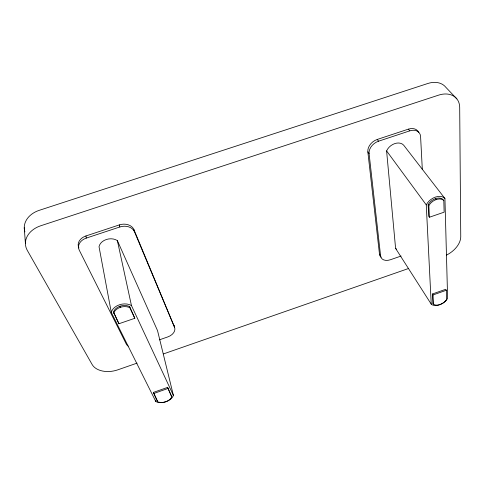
<?xml version="1.0" encoding="UTF-8"?>
<svg xmlns="http://www.w3.org/2000/svg" width="485" height="485" viewBox="0 0 485 485"><rect width="100%" height="100%" fill="white"/><g stroke="black" fill="none" stroke-linecap="round" stroke-linejoin="round"><path stroke-width="0.73" d="M113.52 312.14L113.854 311.176A9.949 6.984 -12 0 1 128.592 306.144L129.634 306.641L134.824 318.293L118.928 323.744L113.52 312.14L118.928 323.744M113.739 313.292L114.078 312.328A9.967 6.984 -12 0 1 128.834 307.284L129.877 307.781L134.824 318.293M171.763 396.809L171.423 397.585A8.766 5.474 -15.4 0 1 158.589 402.126L157.704 401.786L153.357 392.413L167.592 387.394L171.763 396.809L167.592 387.394M428.164 204.706L428.77 203.676A9.591 6.463 -35.5 0 1 442.423 199.02L443.805 200.535L444.133 212.181L429.401 217.231L428.716 216.292L428.164 204.706L428.855 205.646L429.401 217.231M428.855 205.646L429.467 204.615A9.609 6.463 -35.4 0 1 443.138 199.947L443.805 200.535M432.414 293.989L445.709 289.296L446.352 290.248L446.612 299.506L446.067 300.336A8.433 5.141 -31.1 0 1 434.063 304.58L432.85 303.204L432.414 293.989L433.038 294.947L433.469 304.162M153.612 393.547L167.865 388.515M433.038 294.947L446.352 290.248M137.061 363.126L117.77 369.843A20.522 13.58 -11.9 0 1 92.12 364.484L27.33 250.442A24.408 18.4 -4.1 0 1 40.873 225.719L438.537 95.163A23.274 16.745 -41.8 0 1 459.695 107.458L460.75 236.638A19.552 12.628 -33.7 0 1 446.333 255.152M163.487 353.911L408.503 268.52M159.298 339.864L167.701 336.948A10.215 6.984 -15.1 0 0 174.539 327.248L133.951 229.666A11.628 8.985 -10.6 0 0 119.34 224.901L85.948 235.959A11.792 8.96 -7.7 0 0 78.903 247.962M401.089 256.044L390.431 259.736A9.9 6.638 -31.1 0 1 380.61 255.989L379.488 254.14L367.848 151.908A11.294 8.427 -37 0 1 377.251 139.456L408.382 129.143A11.355 8.287 -39.1 0 1 418.719 132.617M128.185 346.108A10.318 6.984 -13.2 0 1 126.233 343.95L79.237 250.114A11.834 8.966 -7.8 0 1 86.306 238.093L119.813 226.98A11.664 8.991 -10.7 0 1 134.466 231.739L174.539 327.248M380.61 255.989L369.091 153.678A11.331 8.433 -36.9 0 1 378.536 141.202L409.758 130.853A11.391 8.293 -39 0 1 420.586 136.546L422.326 169.623M432.85 303.204L433.451 303.622M456.84 98.879L445.812 87.27A22.747 16.66 -42.5 0 0 427.8 83.499L39.315 210.308A23.832 18.254 -3.2 0 0 24.474 230.139M408.382 129.143L409.758 130.853M442.817 303.18A10.233 6.25 -31.1 0 0 447.625 298.33L444.939 198.517L403.708 145.221A10.634 7.784 -37.5 0 0 394.79 143.59A10.634 7.784 -37.5 0 0 386.6 150.92L395.596 248.399L431.226 304.137A10.233 6.25 -31.1 0 0 442.296 303.495M435.5 198.632L436.203 199.565M386.6 150.92L426.266 204.888L431.226 304.137M377.251 139.456L378.536 141.202M367.848 151.908L369.091 153.678M111.295 312.419L155.849 401.592A10.634 6.657 -15.3 0 0 166.149 401.647A10.634 6.657 -15.3 0 0 173.394 395.384L157.54 330.643L117.364 240.596A10.997 8.348 -9.6 0 0 106.3 239.517A10.997 8.348 -9.6 0 0 99.025 246.707L111.295 312.419A12.095 8.487 -12 0 1 119.358 304.81A12.095 8.487 -12 0 1 131.447 305.538L173.394 395.384M153.357 392.413L157.704 401.786M133.951 229.666L134.466 231.739M119.34 224.901L119.813 226.98M155.527 400.125L155.849 401.592M117.364 240.596L131.447 305.538M129.634 306.641L129.877 307.781M120.044 306.205L120.274 307.351M85.948 235.959L86.306 238.093M24.25 227.738L25.414 243.409M381.095 257.177A9.87 6.638 -31.2 0 1 379.488 254.14M426.266 204.888A11.658 7.857 -35.5 0 1 435.433 197.086A11.658 7.857 -35.5 0 1 444.939 198.517M396.536 249.102A9.427 6.317 -32.2 0 1 395.596 248.399M173.969 325.144A10.185 6.984 -15.1 0 1 174.242 326.017M24.911 231.903A23.832 18.254 -3.2 0 1 24.59 230.727"/></g></svg>
